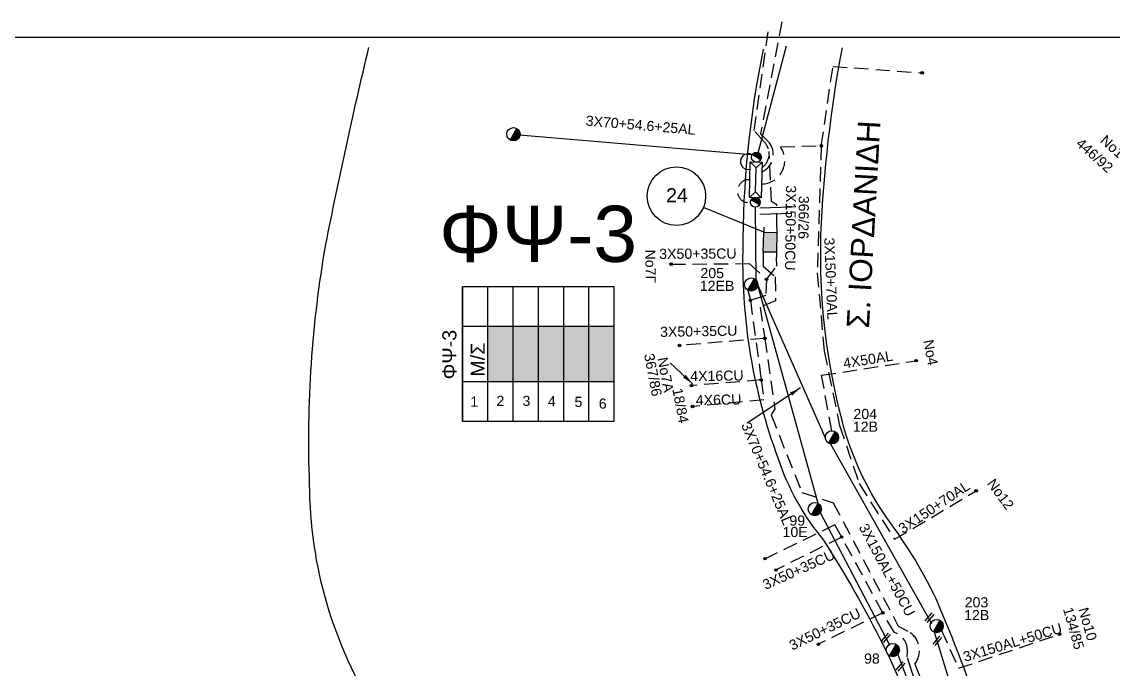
# Model space of a CAD drawing. Header units: millimetres. Extents: x 875 to 3140, y 727 to 1775.
# Drawn here: x 1582.8 to 1777, y 1643.6 to 1758.8 of the extents above; entities that cross this region are included whole.
import ezdxf
from ezdxf.enums import TextEntityAlignment as Align

# ---------------------------------------------------------------- set-up
doc = ezdxf.new("R2010")
doc.units = ezdxf.units.MM
doc.linetypes.add('DASHED', pattern=[19.05, 12.7, -6.35])
for name, color, linetype in [('Link Box 4 Διευθύνσεων', 7, 'Continuous'), ('Ασφαλειοκιβώτια Χ.Τ 6 αναχωρήσεων', 7, 'Continuous'), ('Ασφαλειοκιβώτια Χ.Τ 9 αναχωρήσεων', 7, 'Continuous'), ('Γέφυρες Εναερίου Δικτύου', 7, 'Continuous'), ('Γυμνά εναέρια ΧΤ (3Φ)   3x50+35CU', 7, 'Continuous'), ('Γυμνά εναέρια ΧΤ (3Φ)   4x16CU', 7, 'Continuous'), ('Γυμνά εναέρια ΧΤ (3Φ)   4x50AL', 7, 'Continuous'), ('Γυμνά εναέρια ΧΤ και ΦΟΠ (3Φ)   4x50+16AL', 7, 'Continuous'), ('Επιγραφές - Σχήματα', 7, 'Continuous'), ('Καλώδια ΧΤ   3x150+50CU', 7, 'DASHED'), ('Καλώδια ΧΤ   3x150+70AL', 7, 'DASHED'), ('Καλώδια ΧΤ   3x150AL+50CU', 7, 'DASHED'), ('Καλώδια ΧΤ   4x6CU', 7, 'DASHED'), ('Μηχανική τομή', 7, 'Continuous'), ('Στύλος ΦΜ', 7, 'Continuous'), ('Στύλος ΦΜ @ 1', 7, 'Continuous'), ('Συνδέσεις', 7, 'Continuous'), ('Συνεστραμμένα ΧΤ   3x70+54.6+25 AL', 7, 'SYN_LINE'), ('Συνεστραμμένα ΧΤ   3x70+54.6+25AL', 7, 'SYN_LINE'), ('Τομή', 7, 'Continuous'), ('Υποσταθμός εναέριος 2 στύλων', 7, 'Continuous'), ('Υποσταθμός πόλεως', 7, 'Continuous'), ('Υπόβαθρο ΔΕΗ', 7, 'Continuous')]:
    doc.layers.add(name, color=color, linetype=linetype)
doc.styles.add('ar', font='arial.ttf')
doc.styles.get("Standard").update_dxf_attribs({"font": 'arial.ttf'})
doc.linetypes.add('SYN_LINE', pattern='A,0.5,-0.0001,["/\\/\\/\\/",Standard,S=0.1,R=0,X=0,Y=-0.05],-0.25', length=0.7501)
doc.dimstyles.new('ISO-25', dxfattribs={"dimtxt": 2.5, "dimasz": 2.5, "dimexe": 1.25, "dimexo": 0.625, "dimtad": 1, "dimtxsty": 'Standard', "dimcen": 2.5, "dimadec": 0, "dimazin": 0, "dimtfac": 1, "dimtmove": 0, "dimatfit": 3, "dimfxl": 1, "dimarcsym": 0})

# ---------------------------------------------------------------- blocks, each defined once
blk = doc.blocks.new('ΥΠΑΡΧΩΝ ΤΣΙΜΕΝΤΕΝΙΟΣ ΣΤΥΛΟΣ')
at = {"layer": 'Στύλος ΦΜ'}
blk.add_hatch(color=256, dxfattribs=at).paths.add_polyline_path([(-1.29, -2.28, 0.574793), (2.62, 0, 0.268822), (1.3, 2.27)])
blk.add_line((-1.29, -2.28), (1.3, 2.27), dxfattribs=at)
blk.add_circle((0, 0), 2.62, dxfattribs=at)
at = {"layer": 'Στύλος ΦΜ', "flags": 4}
for tag, p in [('ΑΡΙΘΜΟΣ', (-4.68, 8.05)), ('ΤΥΠΟΣ', (-4.91, 3.03))]:
    blk.add_attdef(tag, p, '', height=4, dxfattribs=at)
blk = doc.blocks.new('ΥΠΟΣΤΑΘΜΟΣ ΕΝΑΕΡΙΟΣ ΕΠΙ 2 ΣΤΥΛΩΝ')
at = {"layer": 'Υποσταθμός εναέριος 2 στύλων', "linetype": 'Continuous'}
for points in [[(-11.97, -2.11, 0.574793), (-8.45, -0.07, 0.268822), (-9.64, 1.98)], [(9.68, -2.15, 0.574793), (13.19, -0.1, 0.268822), (12.01, 1.95)]]:
    blk.add_hatch(color=256, dxfattribs=at).paths.add_polyline_path(points)
for p, q in [((-11.97, -2.11), (-9.64, 1.98)), ((9.68, -2.15), (12.01, 1.95))]:
    blk.add_line(p, q, dxfattribs=at)
for centre in [(-10.81, -0.07), (10.84, -0.1)]:
    blk.add_circle(centre, 2.36, dxfattribs=at)
at = {"layer": 'Υποσταθμός πόλεως', "linetype": 'Continuous', "ltscale": 40}
blk.add_lwpolyline([(-8.57, 2.82), (8.57, 2.82), (8.57, -2.82), (-8.57, -2.82)], close=True, dxfattribs=at)
for points in [[(-5.75, 0), (-8.57, 2.82)], [(-8.57, -2.82), (-5.75, 0)], [(-5.75, 0), (5.75, 0)], [(5.75, 0), (8.57, 2.82)], [(8.57, -2.82), (5.75, 0)]]:
    blk.add_lwpolyline(points, dxfattribs=at)
at = {"layer": 'Υποσταθμός εναέριος 2 στύλων', "ltscale": 40, "flags": 1}
for tag, p in [('ΜΕΤΑΣΧΗΜΑΤΙΣΜΟΣ', (14.09, 2.51)), ('ΙΣΧΥΣ', (14.07, -0.28)), ('ΑΡΙΘΜΟΣ', (14.19, -3))]:
    blk.add_attdef(tag, p, '', height=1.8, dxfattribs=at)
blk = doc.blocks.new('LINK BOX 4 ΑΝΑΧΩΡΗΣΕΩΝ')
at = {"layer": 'Link Box 4 Διευθύνσεων', "ltscale": 40}
blk.add_hatch(color=256, dxfattribs=at).paths.add_polyline_path([(-3.54, 0), (-3.54, -4.67), (3.54, -4.67), (3.54, 0)])
for p, q in [((-3.54, 0), (-5.33, 0)), ((5.33, 0), (3.54, 0)), ((-3.54, -4.67), (-5.33, -4.67)), ((5.33, -4.67), (3.54, -4.67))]:
    blk.add_line(p, q, dxfattribs=at)
blk.add_lwpolyline([(-3.54, -4.67), (-3.54, 0), (3.54, 0), (3.54, -4.67)], close=True, dxfattribs=at)
blk = doc.blocks.new('ΤΟΜΗ')
at = {"layer": 'Τομή', "ltscale": 40}
for p, q in [((-5.68, 0), (5.68, 0)), ((5.68, -2.33), (-5.68, -2.33))]:
    blk.add_line(p, q, dxfattribs=at)
blk = doc.blocks.new('ΑΣΦΑΛΕΙΟΚΙΒΩΤΙΟ ΥΠΟΣΤΑΘΜΟΥ 6 ΑΝΑΧΩΡΗΣΕΩΝ')
at = {"layer": 'Ασφαλειοκιβώτια Χ.Τ 6 αναχωρήσεων', "ltscale": 40}
for p, q in [((-23.91, 27), (23.91, 27)), ((-9.83, 27), (-9.83, -27)), ((9.83, 27), (9.83, -27)), ((-23.91, 18), (23.91, 18)), ((-23.91, 9), (23.91, 9)), ((-23.91, 0), (23.91, 0)), ((-23.91, -9), (23.91, -9)), ((-23.91, -18), (23.91, -18))]:
    blk.add_line(p, q, dxfattribs=at)
at = {"layer": 'Ασφαλειοκιβώτια Χ.Τ 6 αναχωρήσεων'}
blk.add_lwpolyline([(-23.91, -27), (23.91, -27), (23.91, 27), (-23.91, 27)], close=True, dxfattribs=at)
for s, rotation, p in [('1', 270, (-18.77, 24.22)), ('2', 269.3837, (-18.51, 14.96)), ('3', 270, (-18.55, 5.66)), ('4', 270, (-18.65, -3.38)), ('5', 270, (-18.89, -12.84)), ('6', 270, (-19.49, -21.49))]:
    blk.add_text(s, height=3.6, rotation=rotation, dxfattribs=at).set_placement(p)
at = {"layer": 'Ασφαλειοκιβώτια Χ.Τ 6 αναχωρήσεων', "ltscale": 40}
for tag, height, p in [('ΟΝΟΜΑ', 5, (-0.27, 31.68)), ('ΚΕΙΜΕΝΟ 1', 2, (16.95, 22.41)), ('ΚΕΙΜΕΝΟ 2', 2, (16.95, 13.71)), ('ΚΕΙΜΕΝΟ 3', 2, (16.95, 4.31)), ('ΚΕΙΜΕΝΟ 4', 2, (16.95, -4.67)), ('ΚΕΙΜΕΝΟ 5', 2, (16.95, -13.51)), ('ΚΕΙΜΕΝΟ 6', 2, (16.95, -22.43)), ('ΣΧ', 2, (-0.21, -29.21))]:
    blk.add_attdef(tag, text='', height=height, dxfattribs=at).set_placement(p, align=Align.MIDDLE_CENTER)
blk = doc.blocks.new('_ΣΥΝΔΕΣΗ')
at = {"layer": 'Συνδέσεις', "linetype": 'SYN_LINE', "ltscale": 40}
blk.add_hatch(color=256, dxfattribs=at).paths.add_polyline_path([(0.5, -0.01, 1), (-0.5, -0.01, 1)])
at = {"layer": 'Συνδέσεις'}
blk.add_circle((0, -0.01), 0.5, dxfattribs=at)
blk = doc.blocks.new('ΜΗΧΑΝΙΚΗ ΤΟΜΗ')
at = {"layer": 'Μηχανική τομή', "ltscale": 40}
for p, q in [((-1.89, 0.78), (1.89, 0.78)), ((1.89, 0), (-1.89, 0))]:
    blk.add_line(p, q, dxfattribs=at)

msp = doc.modelspace()

# ---------------------------------------------------------------- hatches: boundary and pattern name
at = {"layer": 'Ασφαλειοκιβώτια Χ.Τ 9 αναχωρήσεων', "ltscale": 20}
for color, points in [(27, [(1670.22, 1704.65), (1665.72, 1704.65), (1665.72, 1694.82), (1670.22, 1694.82)]), (1, [(1674.72, 1704.65), (1670.22, 1704.65), (1670.22, 1694.82), (1674.72, 1694.82)]), (30, [(1679.22, 1704.65), (1674.72, 1704.65), (1674.72, 1694.82), (1679.22, 1694.82)]), (151, [(1679.22, 1694.82), (1683.72, 1694.82), (1683.72, 1704.65), (1679.22, 1704.65)]), (85, [(1688.22, 1704.65), (1683.72, 1704.65), (1683.72, 1694.82), (1688.22, 1694.82)])]:
    msp.add_hatch(color=color, dxfattribs=at).paths.add_polyline_path(points)

# ---------------------------------------------------------------- linework, layer by layer
at = {"layer": 'Γέφυρες Εναερίου Δικτύου', "color": 85, "linetype": 'DASHED', "ltscale": 0.2}
msp.add_lwpolyline([(1714.94, 1737.4), (1713.11, 1739.45), (1715.7, 1757.58)], dxfattribs=at)
at = {"layer": 'Γέφυρες Εναερίου Δικτύου', "color": 151, "linetype": 'DASHED', "ltscale": 0.2}
msp.add_lwpolyline([(1718.04, 1758.81), (1714.24, 1738.89), (1715.64, 1737.48)], dxfattribs=at)
at = {"layer": 'Γέφυρες Εναερίου Δικτύου', "color": 1, "ltscale": 0.2}
msp.add_lwpolyline([(1713.84, 1735.53), (1718.89, 1754.53)], dxfattribs=at)
at = {"layer": 'Γέφυρες Εναερίου Δικτύου', "color": 151, "linetype": 'DASHED', "ltscale": 0.2}
msp.add_arc((1713.16, 1735.21), 3.36, 292.805, 42.4914, dxfattribs=at)
at = {"layer": 'Γέφυρες Εναερίου Δικτύου', "color": 85, "linetype": 'DASHED', "ltscale": 0.2}
msp.add_arc((1712.73, 1735.31), 3.04, 305.0438, 43.5267, dxfattribs=at)
at = {"layer": 'Γέφυρες Εναερίου Δικτύου', "color": 1, "ltscale": 0.2}
msp.add_arc((1712.07, 1733.95), 1.4, 60.5707, 282.7535, dxfattribs=at)
at = {"layer": 'Γυμνά εναέρια ΧΤ (3Φ)   3x50+35CU', "color": 1, "linetype": 'DASHED', "ltscale": 0.2}
for points in [[(1715.31, 1712.98), (1717.13, 1715.36), (1717.06, 1716.92)], [(1698.33, 1715.69), (1712.24, 1715.79), (1715.31, 1712.98), (1715.16, 1710.12), (1712.44, 1709.27)], [(1715, 1702.48), (1699.84, 1701.23)]]:
    msp.add_lwpolyline(points, dxfattribs=at)
at = {"layer": 'Γυμνά εναέρια ΧΤ (3Φ)   3x50+35CU', "color": 151, "linetype": 'DASHED', "ltscale": 0.2}
for points in [[(1727.49, 1669.3), (1715.04, 1663.28)], [(1728.68, 1667.13), (1717, 1661.27)], [(1735.99, 1653.66), (1724.53, 1648.06)]]:
    msp.add_lwpolyline(points, dxfattribs=at)
at = {"layer": 'Γυμνά εναέρια ΧΤ (3Φ)   4x16CU', "color": 1, "linetype": 'DASHED', "ltscale": 0.2}
msp.add_lwpolyline([(1714.37, 1695.08), (1701.97, 1694.08)], dxfattribs=at)
at = {"layer": 'Γυμνά εναέρια ΧΤ (3Φ)   4x50AL', "color": 27, "linetype": 'DASHED', "ltscale": 0.2}
msp.add_lwpolyline([(1726.9, 1686.05), (1725.11, 1695.91), (1741.94, 1698.51)], dxfattribs=at)
at = {"layer": 'Γυμνά εναέρια ΧΤ και ΦΟΠ (3Φ)   4x50+16AL', "color": 27}
for points in [[(1726.68, 1683.72), (1744.67, 1651.77)], [(1745.06, 1650.45), (1759.71, 1602.85)]]:
    msp.add_lwpolyline(points, dxfattribs=at)
at = {"layer": 'Επιγραφές - Σχήματα', "ltscale": 20}
msp.add_line((1714.81, 1721.39), (1704.08, 1725.8), dxfattribs=at)
at = {"layer": 'Επιγραφές - Σχήματα'}
msp.add_lwpolyline([(892.09, 1756.08), (2890.24, 1756.08), (2890.24, 1756.08)], dxfattribs=at)
at = {"layer": 'Επιγραφές - Σχήματα', "ltscale": 20}
msp.add_circle((1699.27, 1727.78), 5.21, dxfattribs=at)
at = {"layer": 'Επιγραφές - Σχήματα', "color": 7, "linetype": 'DASHED', "ltscale": 0.2}
msp.add_arc((1712.2, 1728.67), 2.06, 85.9124, 277.1701, dxfattribs=at)
at = {"layer": 'Καλώδια ΧΤ   3x150+50CU', "color": 85, "ltscale": 0.2}
msp.add_lwpolyline([(1717.15, 1722.24), (1717.15, 1726.22), (1716.18, 1726.84), (1715.75, 1735.71)], dxfattribs=at)
at = {"layer": 'Καλώδια ΧΤ   3x150+70AL', "color": 30, "ltscale": 0.2}
for points in [[(1717.78, 1736.56), (1725.06, 1736.75), (1727.13, 1750.88), (1742.99, 1749.74)], [(1725.06, 1736.75), (1724.33, 1714.13), (1725.57, 1700.23), (1728.29, 1687), (1731.79, 1676.64), (1738.08, 1666.73), (1752.6, 1675.34)]]:
    msp.add_lwpolyline(points, dxfattribs=at)
msp.add_lwpolyline([(1714.42, 1729.95), (1714.42, 1729.95, 0.607235), (1717.78, 1736.56)], format="xyb", dxfattribs=at)
at = {"layer": 'Καλώδια ΧΤ   3x150AL+50CU', "color": 1, "ltscale": 0.2}
msp.add_lwpolyline([(1714.72, 1716.96), (1714.73, 1715.36), (1716.86, 1713.44), (1716.92, 1709.19), (1714.15, 1708.06), (1715, 1702.48), (1716.8, 1689.95), (1716.13, 1688.88), (1721.6, 1675.05), (1727.18, 1673.25), (1738.75, 1651.3), (1740.44, 1650.39, -0.466244), (1741.69, 1644.53), (1751, 1620.82), (1752.92, 1619.75, -0.586952), (1752.92, 1612.47, 0.402794), (1752.13, 1609.87), (1752.52, 1594.18), (1751.62, 1586.79), (1749.31, 1579.49), (1746.54, 1574.02), (1751, 1570.58), (1749.89, 1560.52, 0.682441), (1754.75, 1557.96, -18.519683)], format="xyb", dxfattribs=at)
at = {"layer": 'Καλώδια ΧΤ   3x150AL+50CU', "color": 151, "ltscale": 0.2}
msp.add_lwpolyline([(1755.09, 1557.68, -0.842581), (1748.77, 1559.57), (1750.02, 1569.44), (1744.68, 1573.75), (1748.34, 1580.88, 0.134091), (1750.5, 1611.6), (1751.78, 1612.64, 0.61914), (1750.16, 1619.8), (1741.16, 1643.22), (1740.31, 1645.84), (1740.37, 1646.78, 0.344376), (1738.09, 1650.12), (1735.99, 1653.66), (1728.68, 1667.13), (1727.49, 1669.3)], format="xyb", dxfattribs=at)
at = {"layer": 'Καλώδια ΧΤ   3x150AL+50CU', "color": 27, "ltscale": 0.2}
msp.add_lwpolyline([(1746.38, 1650.63), (1749.47, 1643.79), (1767.45, 1649.84)], dxfattribs=at)
at = {"layer": 'Καλώδια ΧΤ   4x6CU', "color": 1, "linetype": 'DASHED', "ltscale": 0.2}
msp.add_lwpolyline([(1711.99, 1711.04), (1712.44, 1709.27), (1714.37, 1695.08), (1714.85, 1691.57), (1702.14, 1690.36)], dxfattribs=at)
at = {"layer": 'Συνεστραμμένα ΧΤ   3x70+54.6+25 AL', "color": 7, "linetype": 'SYN_LINE', "ltscale": 20}
msp.add_line((1670.67, 1738.76), (1713.28, 1735.17), dxfattribs=at)
at = {"layer": 'Συνεστραμμένα ΧΤ   3x70+54.6+25AL', "ltscale": 15}
msp.add_lwpolyline([(1713.45, 1712.86), (1713.35, 1725.82)], dxfattribs=at)
at = {"layer": 'Συνεστραμμένα ΧΤ   3x70+54.6+25AL', "color": 27, "ltscale": 20}
msp.add_lwpolyline([(1713.74, 1711.94), (1725.78, 1684.68)], dxfattribs=at)
at = {"layer": 'Συνεστραμμένα ΧΤ   3x70+54.6+25AL', "ltscale": 20}
for points in [[(1724.5, 1673.13), (1713.74, 1711.94)], [(1737.19, 1648.04), (1724.9, 1671.46)]]:
    msp.add_lwpolyline(points, dxfattribs=at)
at = {"layer": 'Συνεστραμμένα ΧΤ   3x70+54.6+25AL', "color": 85, "ltscale": 20}
msp.add_lwpolyline([(1738.66, 1646.24), (1749.95, 1616.6)], dxfattribs=at)
at = {"layer": 'Υπόβαθρο ΔΕΗ'}
for points in [[(1714.71, 1753.94, 0.050753), (1711.07, 1718, 0.093021), (1717.31, 1681.25, 0.094954), (1725.46, 1666.57, -0.025222), (1736.1, 1647.86, -0.061145), (1748.27, 1612.44, -0.132027), (1748.01, 1587.14, -0.154405), (1742.03, 1573.79, -0.342992), (1727.34, 1570.95, -0.118565), (1716.73, 1579.18, -0.001148), (1695.56, 1596.19, 0.030766), (1663.22, 1618.14, -0.154766), (1646.03, 1635.54, -0.14096), (1634.02, 1676.58, -0.052996), (1636.9, 1719.2, -0.010137), (1644.56, 1754.24, -1.533544)], [(1791.51, 1754.54, -0.019755), (1829.06, 1714.76, -0.104891), (1843.41, 1670.12, -0.038715), (1844.43, 1622.64, -0.021249), (1839.91, 1577.88, 0.010119), (1836.16, 1555.45, -0.17063), (1826.48, 1551.1, -0.090456), (1799.72, 1556.97, -0.057338), (1775.07, 1570.2, -0.15377), (1765.9, 1581.15, 0.024859), (1757.19, 1623.66, 0.029987), (1745.48, 1656.11, 0.047033), (1737.46, 1669.51, -0.096663), (1728.75, 1687.89, -0.072093), (1725, 1720.98, -0.036188), (1728.8, 1754.19, 1.168938)]]:
    msp.add_lwpolyline(points, format="xyb", dxfattribs=at)

# ---------------------------------------------------------------- block references
at = {"layer": 'Link Box 4 Διευθύνσεων', "xscale": 0.5000000000000041, "yscale": 0.5000000000000041, "zscale": 0.5000000000000041, "rotation": 88.95742023284525}
msp.add_blockref('LINK BOX 4 ΑΝΑΧΩΡΗΣΕΩΝ', (1714.77, 1719.62), dxfattribs=at)
at = {"layer": 'Ασφαλειοκιβώτια Χ.Τ 6 αναχωρήσεων', "xscale": 0.5, "yscale": 0.5, "zscale": 0.5, "rotation": 90}
msp.add_blockref('ΑΣΦΑΛΕΙΟΚΙΒΩΤΙΟ ΥΠΟΣΤΑΘΜΟΥ 6 ΑΝΑΧΩΡΗΣΕΩΝ', (1674.72, 1699.73), dxfattribs=at).add_auto_attribs({'ΟΝΟΜΑ': 'ΦΨ-3'})
at = {"layer": 'Μηχανική τομή', "rotation": 229.0754053563624}
for p, xscale, yscale, zscale in [((1744.14, 1652.92), 0.4999999999999931, 0.4999999999999931, 0.4999999999999931), ((1736.37, 1649.34), 0.4999999999999931, 0.4999999999999931, 0.4999999999999931), ((1745.55, 1648.78), 0.4999999999999928, 0.4999999999999928, 0.4999999999999928), ((1738.98, 1644.24), 0.4999999999999931, 0.4999999999999931, 0.4999999999999931)]:
    msp.add_blockref('ΜΗΧΑΝΙΚΗ ΤΟΜΗ', p, dxfattribs=dict(at, xscale=xscale, yscale=yscale, zscale=zscale))
at = {"layer": 'Στύλος ΦΜ @ 1', "ltscale": 40, "xscale": 0.4499999999998181, "yscale": 0.4499999999998181, "zscale": 0.4499999999998181}
msp.add_blockref('ΥΠΑΡΧΩΝ ΤΣΙΜΕΝΤΕΝΙΟΣ ΣΤΥΛΟΣ', (1670.27, 1738.81), dxfattribs=at)
at = {"layer": 'Στύλος ΦΜ @ 1', "ltscale": 40}
ref = msp.add_blockref('ΥΠΑΡΧΩΝ ΤΣΙΜΕΝΤΕΝΙΟΣ ΣΤΥΛΟΣ', (1712.57, 1712.07), dxfattribs=dict(at, xscale=0.4499999999998181, yscale=0.4499999999998181, zscale=0.4499999999998181))
ref.add_attrib('ΤΥΠΟΣ', '12EB', (1703.44, 1710.94), dxfattribs={"layer": 'Στύλος ΦΜ', "height": 1.8, "flags": 4})
ref.add_attrib('ΑΡΙΘΜΟΣ', '205', (1703.55, 1713.2), dxfattribs={"layer": 'Στύλος ΦΜ', "height": 1.8, "flags": 4})
ref = msp.add_blockref('ΥΠΑΡΧΩΝ ΤΣΙΜΕΝΤΕΝΙΟΣ ΣΤΥΛΟΣ', (1726.94, 1684.87), dxfattribs=dict(at, xscale=0.4499999999998181, yscale=0.4499999999998181, zscale=0.4499999999998181))
ref.add_attrib('ΤΥΠΟΣ', '12B', (1730.67, 1685.87), dxfattribs={"layer": 'Στύλος ΦΜ', "height": 1.8, "flags": 4})
ref.add_attrib('ΑΡΙΘΜΟΣ', '204', (1730.77, 1688.13), dxfattribs={"layer": 'Στύλος ΦΜ', "height": 1.8, "flags": 4})
ref = msp.add_blockref('ΥΠΑΡΧΩΝ ΤΣΙΜΕΝΤΕΝΙΟΣ ΣΤΥΛΟΣ', (1723.91, 1672.11), dxfattribs=dict(at, xscale=0.4499999999998181, yscale=0.4499999999998181, zscale=0.4499999999998181))
ref.add_attrib('ΤΥΠΟΣ', '10E', (1718.17, 1667.14), dxfattribs={"layer": 'Στύλος ΦΜ', "height": 1.8, "flags": 4})
ref.add_attrib('ΑΡΙΘΜΟΣ', '99', (1719.38, 1669.16), dxfattribs={"layer": 'Στύλος ΦΜ', "height": 1.8, "flags": 4})
ref = msp.add_blockref('ΥΠΑΡΧΩΝ ΤΣΙΜΕΝΤΕΝΙΟΣ ΣΤΥΛΟΣ', (1745.58, 1651.29), dxfattribs=dict(at, xscale=0.4499999999998181, yscale=0.4499999999998181, zscale=0.4499999999998181))
ref.add_attrib('ΤΥΠΟΣ', '12B', (1750.46, 1652.35), dxfattribs={"layer": 'Στύλος ΦΜ', "height": 1.8, "flags": 4})
ref.add_attrib('ΑΡΙΘΜΟΣ', '203', (1750.57, 1654.62), dxfattribs={"layer": 'Στύλος ΦΜ', "height": 1.8, "flags": 4})
ref = msp.add_blockref('ΥΠΑΡΧΩΝ ΤΣΙΜΕΝΤΕΝΙΟΣ ΣΤΥΛΟΣ', (1737.78, 1647.02), dxfattribs=dict(at, xscale=0.4499999999998181, yscale=0.4499999999998181, zscale=0.4499999999998181))
ref.add_attrib('ΤΥΠΟΣ', '98', (1732.66, 1644.61), dxfattribs={"layer": 'Στύλος ΦΜ', "height": 1.8, "flags": 4})
at = {"layer": 'Συνδέσεις', "xscale": 0.4500000000000455, "yscale": 0.4500000000000455, "zscale": 0.4500000000000455}
for p in [(1742.99, 1749.75), (1725.06, 1736.75), (1698.33, 1715.69), (1715.31, 1712.99), (1712.44, 1709.27), (1699.84, 1701.23), (1715, 1702.49), (1741.95, 1698.52), (1714.37, 1695.08), (1701.97, 1694.08), (1702.14, 1690.37), (1752.6, 1675.35), (1728.68, 1667.14), (1715.04, 1663.29), (1717, 1661.27), (1735.99, 1653.66), (1767.45, 1649.85), (1724.53, 1648.06)]:
    msp.add_blockref('_ΣΥΝΔΕΣΗ', p, dxfattribs=at)
at = {"layer": 'Τομή', "xscale": 0.4999999999999546, "yscale": 0.4999999999999546, "zscale": 0.4999999999999546, "rotation": 1.82651930039133}
msp.add_blockref('ΤΟΜΗ', (1716.94, 1725.79), dxfattribs=at)
at = {"layer": 'Υποσταθμός εναέριος 2 στύλων', "xscale": 0.3708582687411464, "yscale": 0.3708582687411464, "zscale": 0.3708582687411464, "rotation": 88.75415077018269}
msp.add_blockref('ΥΠΟΣΤΑΘΜΟΣ ΕΝΑΕΡΙΟΣ ΕΠΙ 2 ΣΤΥΛΩΝ', (1713.39, 1730.71), dxfattribs=at)

# ---------------------------------------------------------------- texts
at = {"layer": 'Γυμνά εναέρια ΧΤ (3Φ)   3x50+35CU', "ltscale": 20}
for rotation, p in [(0.2806, (1703.1, 1717.56)), (0.9757, (1703.25, 1703.76)), (24.249, (1721.03, 1661.35)), (26.045, (1725.69, 1650.74))]:
    msp.add_text('3X50+35CU', height=1.8, rotation=rotation, dxfattribs=at).set_placement(p, align=Align.MIDDLE)
at = {"layer": 'Γυμνά εναέρια ΧΤ (3Φ)   4x16CU', "ltscale": 20}
msp.add_text('4X16CU', height=1.8, rotation=0.8418, dxfattribs=at).set_placement((1706.48, 1695.83), align=Align.MIDDLE)
at = {"layer": 'Γυμνά εναέρια ΧΤ (3Φ)   4x50AL', "ltscale": 20}
msp.add_text('4X50AL', height=1.8, rotation=9.0501, dxfattribs=at).set_placement((1733.37, 1698.74), align=Align.MIDDLE)
at = {"layer": 'Επιγραφές - Σχήματα', "ltscale": 20, "attachment_point": 1, "style": 'ar'}
for s, insert, char_height, width, rotation in [('Σ. ΙΟΡΔΑΝΙΔΗ', (1729.54, 1704.41), 4, 47.8413, 86.8217), ('Νο17', (1775.73, 1738.83), 1.8, 19.3816, 318.2326), ('446/92', (1771.42, 1738.3), 1.8, 19.3816, 318.2326), ('366/26', (1722.86, 1727.85), 1.8, 19.3816, 269.3044), ('Νο7Γ', (1695.52, 1718.3), 1.8, 19.3816, 270.907), ('Μ/Σ', (1662.68, 1695.68), 2.5, 8.9677, 90), ('Νο4', (1744.96, 1702.41), 1.8, 19.3816, 280.8317), ('367/86', (1695.28, 1699.94), 1.8, 19.3816, 280.8317), ('Νο7Α', (1697.65, 1699.28), 1.8, 19.3816, 280.8317), ('18/84', (1700.31, 1693.79), 1.8, 19.3816, 280.8317), ('Νο12', (1755.9, 1677.72), 1.8, 19.3816, 306.2549), ('134/85', (1769.77, 1654.84), 1.8, 19.3816, 285.8481), ('Νο10', (1772.51, 1654.79), 1.8, 19.3816, 285.8481)]:
    msp.add_mtext(s, dxfattribs=dict(at, insert=insert, char_height=char_height, width=width, rotation=rotation))
for s, insert, char_height, width in [('24', (1697.44, 1729.2), 2.5, 5.402), ('ΦΨ-3', (1657.04, 1726.09), 10, 19.3816)]:
    msp.add_mtext(s, dxfattribs=dict(at, insert=insert, char_height=char_height, width=width))
at = {"layer": 'Καλώδια ΧΤ   3x150+50CU', "ltscale": 20, "insert": (1720.58, 1729.71), "char_height": 1.8, "width": 19.3816, "attachment_point": 1, "rotation": 269.3044, "style": 'ar'}
msp.add_mtext('3Χ150+50CU', dxfattribs=at)
at = {"layer": 'Καλώδια ΧΤ   3x150+70AL', "ltscale": 0.2}
for rotation, p in [(272.2926, (1726.76, 1713.13)), (33.779, (1745.12, 1672.47))]:
    msp.add_text('3X150+70AL', height=1.8, rotation=rotation, dxfattribs=at).set_placement(p, align=Align.MIDDLE)
at = {"layer": 'Καλώδια ΧΤ   3x150AL+50CU', "ltscale": 0.2}
for rotation, p in [(298.0178, (1736.75, 1661.28)), (16.7575, (1759.08, 1648.39))]:
    msp.add_text('3X150AL+50CU', height=1.8, rotation=rotation, dxfattribs=at).set_placement(p, align=Align.MIDDLE)
at = {"layer": 'Καλώδια ΧΤ   4x6CU', "ltscale": 0.2}
msp.add_text('4X6CU', height=1.8, rotation=0.9593, dxfattribs=at).set_placement((1706.77, 1691.57), align=Align.MIDDLE)
at = {"layer": 'Συνεστραμμένα ΧΤ   3x70+54.6+25 AL', "ltscale": 20}
msp.add_text('3X70+54.6+25AL', height=1.8, rotation=355.1747, dxfattribs=at).set_placement((1692.91, 1740.43), align=Align.MIDDLE)
at = {"layer": 'Συνεστραμμένα ΧΤ   3x70+54.6+25AL', "ltscale": 20}
msp.add_text('3X70+54.6+25AL', height=1.8, rotation=292.8805, dxfattribs=at).set_placement((1715.39, 1678.41), align=Align.MIDDLE)

# ---------------------------------------------------------------- leaders
at = {"layer": 'Επιγραφές - Σχήματα', "ltscale": 40}
for points in [[(1702.16, 1694.4), (1698.19, 1698.11)], [(1721.35, 1693.68), (1711.84, 1687.41)]]:
    msp.add_leader(points, dimstyle='ISO-25', override={"dimasz": 2, "dimtad": 0}, dxfattribs=at)

doc.saveas('drawing.dxf')
